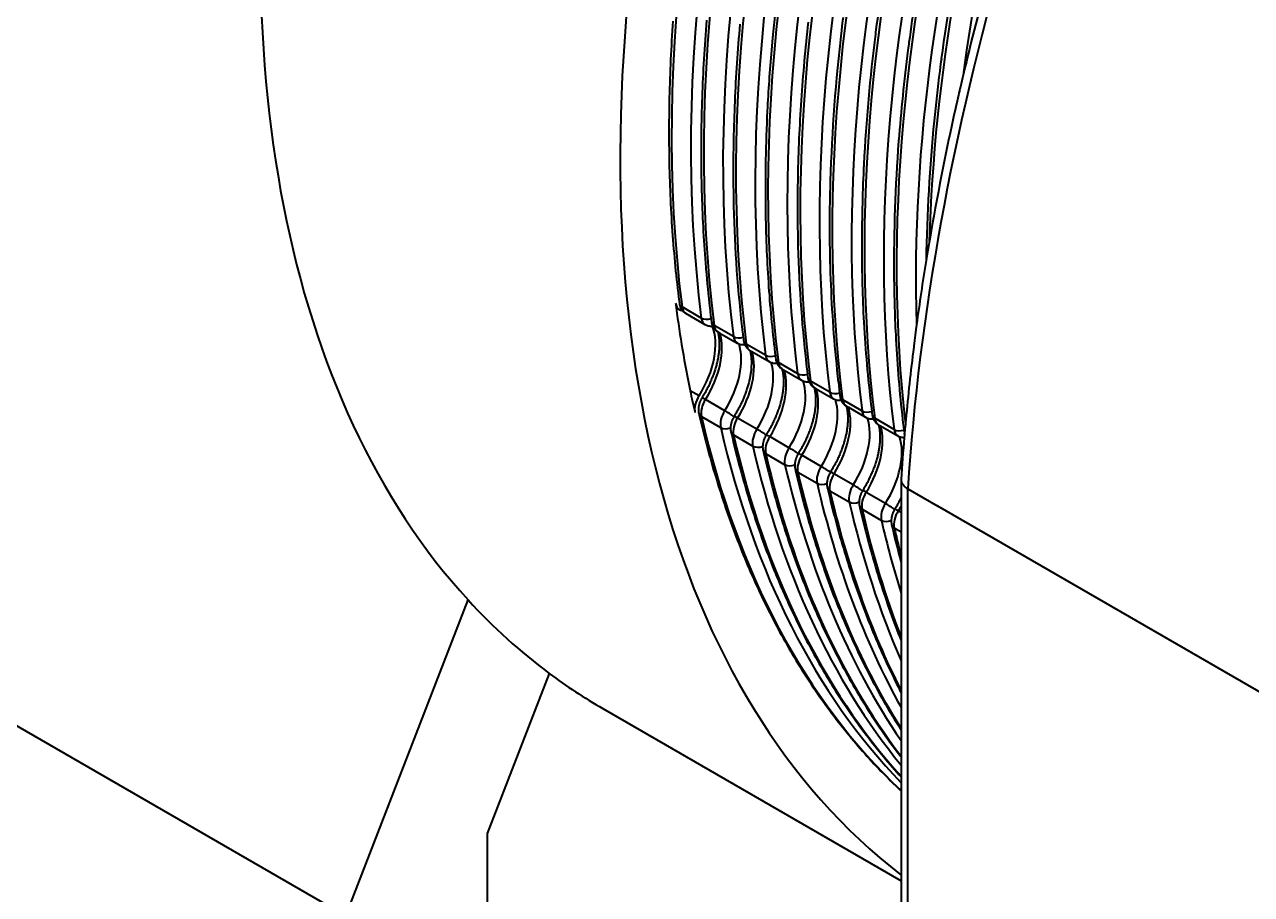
# Model space of a CAD drawing. Header units: millimetres. Extents: x 15 to 415, y 5 to 292.
# Drawn here: x 265.75 to 279.25, y 112.09 to 121.65 of the extents above; entities that cross this region are included whole.
import ezdxf

# ---------------------------------------------------------------- set-up
doc = ezdxf.new("R2010")
doc.units = ezdxf.units.MM
doc.layers.add('Geometries', color=7, linetype='Continuous')

msp = doc.modelspace()

# ---------------------------------------------------------------- linework, layer by layer
at = {"layer": 'Geometries', "linetype": 'Continuous', "lineweight": 40}
for p, q in [((242.645, 127.235), (269.286, 111.853)), ((275.116, 121.565), (275.114, 121.546)), ((275.707, 119.269), (275.704, 119.255)), ((272.922, 118.538), (272.955, 118.519)), ((273.198, 118.426), (272.986, 118.548)), ((273.026, 118.478), (273.238, 118.355)), ((273.306, 118.419), (273.306, 118.413)), ((273.307, 118.411), (273.306, 118.413)), ((273.551, 118.221), (273.339, 118.344)), ((273.379, 118.274), (273.38, 118.274)), ((273.38, 118.274), (273.402, 118.261)), ((273.402, 118.261), (273.592, 118.151)), ((273.659, 118.215), (273.66, 118.209)), ((273.66, 118.206), (273.66, 118.209)), ((273.905, 118.017), (273.693, 118.14)), ((273.733, 118.07), (273.733, 118.07)), ((273.733, 118.07), (273.755, 118.057)), ((273.755, 118.057), (273.945, 117.947)), ((274.013, 118.011), (274.014, 118.004)), ((274.014, 118.002), (274.014, 118.004)), ((274.259, 117.813), (274.046, 117.936)), ((274.087, 117.866), (274.087, 117.865)), ((274.087, 117.865), (274.109, 117.853)), ((274.109, 117.853), (274.299, 117.743)), ((274.366, 117.807), (274.367, 117.8)), ((274.367, 117.798), (274.367, 117.8)), ((274.612, 117.609), (274.4, 117.732)), ((273.173, 117.571), (273.075, 117.627)), ((274.44, 117.661), (274.462, 117.649)), ((274.44, 117.661), (274.44, 117.661)), ((274.462, 117.649), (274.652, 117.539)), ((274.72, 117.603), (274.721, 117.596)), ((274.721, 117.594), (274.721, 117.596)), ((273.456, 117.407), (273.244, 117.53)), ((274.966, 117.405), (274.754, 117.527)), ((274.794, 117.457), (274.794, 117.457)), ((274.794, 117.457), (274.816, 117.444)), ((274.816, 117.444), (275.006, 117.335)), ((273.199, 117.344), (273.411, 117.221)), ((273.559, 117.344), (273.558, 117.343)), ((273.809, 117.203), (273.597, 117.326)), ((275.073, 117.399), (275.074, 117.392)), ((275.074, 117.39), (275.074, 117.392)), ((275.319, 117.201), (275.107, 117.323)), ((275.448, 117.308), (275.445, 117.279)), ((275.147, 117.253), (275.147, 117.253)), ((275.147, 117.253), (275.17, 117.24)), ((275.17, 117.24), (275.359, 117.131)), ((275.427, 117.195), (275.428, 117.188)), ((275.428, 117.186), (275.428, 117.188)), ((275.434, 117.149), (275.436, 117.177)), ((275.436, 117.177), (275.437, 117.18)), ((275.438, 117.199), (275.437, 117.18)), ((273.553, 117.14), (273.765, 117.017)), ((273.913, 117.14), (273.912, 117.139)), ((274.163, 116.999), (273.951, 117.122)), ((275.434, 117.149), (275.434, 117.146)), ((273.906, 116.936), (274.118, 116.813)), ((274.266, 116.936), (274.265, 116.934)), ((274.516, 116.795), (274.304, 116.918)), ((274.26, 116.732), (274.472, 116.609)), ((274.62, 116.732), (274.619, 116.73)), ((274.87, 116.591), (274.658, 116.713)), ((275.396, 116.653), (275.396, 116.648)), ((275.396, 116.648), (275.396, 116.448)), ((274.613, 116.527), (274.825, 116.405)), ((274.973, 116.528), (274.972, 116.526)), ((275.224, 116.387), (275.011, 116.509)), ((275.469, 116.548), (275.8, 116.358)), ((275.469, 111.538), (275.469, 116.548)), ((275.396, 116.448), (275.396, 116.357)), ((275.396, 116.357), (275.396, 116.287)), ((282.418, 112.537), (275.8, 116.358)), ((274.967, 116.323), (275.179, 116.201)), ((275.327, 116.324), (275.326, 116.322)), ((275.396, 116.287), (275.365, 116.305)), ((275.396, 116.287), (275.396, 116.075)), ((275.32, 116.119), (275.396, 116.075)), ((275.396, 116.075), (275.396, 115.81)), ((275.396, 115.81), (275.396, 115.739)), ((275.396, 115.739), (275.396, 115.399)), ((269.286, 111.853), (270.634, 115.326)), ((275.396, 115.399), (275.396, 114.917)), ((275.396, 114.917), (275.396, 114.879)), ((275.396, 114.879), (275.396, 114.656)), ((275.396, 114.656), (275.396, 114.33)), ((271.525, 114.519), (270.842, 112.757)), ((275.396, 114.33), (275.396, 114.307)), ((275.396, 114.307), (275.396, 114.147)), ((272.115, 114.131), (275.396, 112.237)), ((275.396, 114.147), (275.396, 113.912)), ((275.396, 113.912), (275.396, 113.899)), ((275.396, 113.899), (275.396, 113.779)), ((275.396, 113.779), (275.396, 113.608)), ((275.396, 113.608), (275.396, 113.6)), ((275.396, 113.6), (275.396, 113.51)), ((275.396, 113.51), (275.396, 113.386)), ((275.396, 113.386), (275.396, 113.382)), ((275.396, 113.382), (275.396, 113.317)), ((275.396, 113.317), (275.396, 113.23)), ((275.396, 113.23), (275.396, 113.227)), ((275.396, 113.227), (275.396, 112.3)), ((270.842, 112.757), (270.842, 108.81)), ((275.396, 112.3), (275.396, 112.237)), ((275.396, 112.237), (275.396, 111.939))]:
    msp.add_line(p, q, dxfattribs=at)
at = {"layer": 'Geometries', "linetype": 'Continuous', "lineweight": 40, "flags": 128}
for points in [[(272.886, 121.69), (272.882, 121.637), (272.879, 121.583), (272.875, 121.53), (272.872, 121.478), (272.869, 121.425), (272.866, 121.372), (272.864, 121.319), (272.861, 121.267), (272.859, 121.214), (272.856, 121.162), (272.854, 121.109), (272.852, 121.057), (272.852, 121.044)], [(273.256, 121.699), (273.251, 121.645), (273.247, 121.592), (273.243, 121.539), (273.239, 121.486), (273.236, 121.432), (273.232, 121.379), (273.229, 121.326), (273.226, 121.273), (273.223, 121.221), (273.22, 121.168), (273.217, 121.115), (273.215, 121.063), (273.212, 121.01), (273.21, 120.958), (273.208, 120.905), (273.206, 120.853), (273.204, 120.801), (273.203, 120.749), (273.201, 120.697), (273.2, 120.645), (273.199, 120.593), (273.198, 120.541), (273.197, 120.489), (273.197, 120.438), (273.196, 120.386), (273.196, 120.335), (273.196, 120.283), (273.196, 120.232), (273.196, 120.181), (273.196, 120.13), (273.197, 120.079), (273.197, 120.028), (273.198, 119.977), (273.199, 119.927), (273.2, 119.876), (273.201, 119.826), (273.203, 119.775), (273.204, 119.725), (273.206, 119.675), (273.208, 119.625), (273.21, 119.575), (273.212, 119.525), (273.215, 119.475), (273.217, 119.425), (273.22, 119.376), (273.223, 119.326), (273.226, 119.277), (273.229, 119.227), (273.232, 119.178), (273.236, 119.129), (273.239, 119.08), (273.243, 119.031), (273.247, 118.982), (273.249, 118.961)], [(273.623, 121.655), (273.618, 121.602), (273.614, 121.548), (273.609, 121.495), (273.605, 121.441), (273.601, 121.388), (273.597, 121.335), (273.593, 121.281), (273.589, 121.228), (273.586, 121.175), (273.582, 121.122), (273.579, 121.069), (273.576, 121.016), (273.573, 120.964), (273.571, 120.911), (273.568, 120.858), (273.566, 120.806), (273.564, 120.753), (273.562, 120.701), (273.56, 120.649), (273.558, 120.597), (273.556, 120.544), (273.555, 120.492), (273.554, 120.441), (273.552, 120.389), (273.551, 120.337), (273.551, 120.285), (273.55, 120.234), (273.55, 120.182), (273.549, 120.131), (273.549, 120.079), (273.549, 120.028), (273.549, 119.977), (273.55, 119.926), (273.55, 119.875), (273.551, 119.824), (273.551, 119.773), (273.552, 119.743)], [(274.374, 121.679), (274.368, 121.625), (274.362, 121.571), (274.356, 121.517), (274.351, 121.463), (274.345, 121.409), (274.34, 121.355), (274.335, 121.301), (274.33, 121.247), (274.325, 121.194), (274.321, 121.14), (274.316, 121.086), (274.312, 121.033), (274.308, 120.98), (274.304, 120.926), (274.3, 120.873), (274.296, 120.82), (274.293, 120.767), (274.29, 120.714), (274.286, 120.661), (274.283, 120.608), (274.281, 120.555), (274.278, 120.503), (274.275, 120.45), (274.273, 120.398), (274.271, 120.345), (274.269, 120.293), (274.267, 120.241), (274.265, 120.188), (274.263, 120.136), (274.262, 120.084), (274.261, 120.032), (274.26, 119.98), (274.259, 119.929), (274.258, 119.877), (274.257, 119.825), (274.257, 119.774), (274.256, 119.722), (274.256, 119.671), (274.256, 119.62), (274.256, 119.569), (274.257, 119.518), (274.257, 119.467), (274.258, 119.416), (274.259, 119.365), (274.26, 119.314), (274.26, 119.301)], [(274.758, 121.73), (274.753, 121.692), (274.746, 121.638), (274.74, 121.583), (274.734, 121.529), (274.729, 121.486)], [(275.128, 121.652), (275.127, 121.652), (275.12, 121.597), (275.116, 121.565)], [(275.48, 121.442), (275.474, 121.393), (275.471, 121.369)], [(275.482, 121.454), (275.481, 121.448), (275.48, 121.442)], [(275.839, 121.275), (275.835, 121.243), (275.827, 121.189), (275.821, 121.141)], [(276.114, 121.244), (276.101, 121.193), (276.086, 121.129), (276.078, 121.096)], [(276.078, 121.096), (276.071, 121.066), (276.056, 121.002), (276.041, 120.938), (276.032, 120.897)], [(272.852, 121.044), (272.851, 121.005), (272.849, 120.953), (272.848, 120.901), (272.846, 120.849), (272.845, 120.797), (272.844, 120.745), (272.844, 120.693), (272.843, 120.642), (272.842, 120.59), (272.842, 120.539), (272.842, 120.488), (272.842, 120.436), (272.842, 120.385), (272.842, 120.334), (272.843, 120.283), (272.844, 120.232), (272.844, 120.182), (272.845, 120.131), (272.846, 120.08), (272.848, 120.03), (272.849, 119.979), (272.851, 119.929), (272.853, 119.879), (272.854, 119.829), (272.857, 119.779), (272.859, 119.729), (272.861, 119.679), (272.864, 119.629), (272.866, 119.58), (272.869, 119.53), (272.872, 119.481), (272.875, 119.432), (272.879, 119.382), (272.882, 119.333), (272.886, 119.284), (272.89, 119.235), (272.894, 119.187), (272.898, 119.138), (272.902, 119.089), (272.907, 119.041), (272.911, 118.993), (272.916, 118.944), (272.921, 118.896), (272.926, 118.848), (272.931, 118.8), (272.937, 118.752), (272.942, 118.705), (272.948, 118.657), (272.954, 118.61), (272.957, 118.587)], [(276.032, 120.897), (276.027, 120.875), (276.012, 120.811), (275.998, 120.747), (275.994, 120.729)], [(273.906, 120.165), (273.905, 120.133), (273.904, 120.081), (273.904, 120.029), (273.903, 119.978), (273.903, 119.927), (273.903, 119.875), (273.903, 119.824), (273.903, 119.773), (273.903, 119.722), (273.904, 119.671), (273.904, 119.62), (273.905, 119.569), (273.906, 119.518), (273.907, 119.468), (273.908, 119.417), (273.91, 119.367), (273.911, 119.317), (273.913, 119.266), (273.915, 119.216), (273.917, 119.166), (273.919, 119.116), (273.922, 119.067), (273.924, 119.017), (273.927, 118.967), (273.93, 118.918), (273.933, 118.868), (273.936, 118.819), (273.939, 118.77), (273.943, 118.721), (273.947, 118.672), (273.95, 118.623), (273.954, 118.574), (273.959, 118.526), (273.963, 118.477), (273.967, 118.429), (273.972, 118.38), (273.977, 118.332), (273.982, 118.284), (273.987, 118.236), (273.992, 118.188), (273.997, 118.14), (273.999, 118.128)], [(275.704, 119.255), (275.701, 119.233), (275.69, 119.171), (275.68, 119.108), (275.672, 119.06)], [(272.957, 118.586), (272.957, 118.583), (272.958, 118.58), (272.958, 118.577), (272.959, 118.575), (272.959, 118.574), (272.959, 118.572), (272.96, 118.571), (272.96, 118.569), (272.961, 118.566), (272.961, 118.565), (272.962, 118.563), (272.962, 118.561), (272.963, 118.559), (272.963, 118.557), (272.964, 118.554), (272.965, 118.552), (272.966, 118.55), (272.967, 118.546), (272.969, 118.543), (272.97, 118.539), (272.972, 118.535), (272.974, 118.531), (272.976, 118.528), (272.978, 118.525), (272.981, 118.52), (272.985, 118.515), (272.989, 118.51)], [(272.989, 118.51), (272.989, 118.509), (272.993, 118.504), (272.998, 118.499), (273.005, 118.493), (273.012, 118.487), (273.015, 118.485), (273.018, 118.483), (273.019, 118.482), (273.02, 118.482), (273.021, 118.481), (273.023, 118.479), (273.026, 118.478)], [(273.292, 118.536), (273.296, 118.501), (273.301, 118.453), (273.306, 118.419)], [(273.307, 118.411), (273.307, 118.406), (273.31, 118.383)], [(273.31, 118.382), (273.311, 118.379), (273.311, 118.376), (273.312, 118.373), (273.312, 118.371), (273.312, 118.37), (273.313, 118.368), (273.313, 118.367), (273.314, 118.365), (273.314, 118.362), (273.315, 118.36), (273.315, 118.359), (273.316, 118.357), (273.316, 118.355), (273.317, 118.352), (273.318, 118.35), (273.319, 118.348), (273.319, 118.346), (273.321, 118.342), (273.322, 118.339), (273.322, 118.338)], [(273.38, 118.274), (273.38, 118.271), (273.382, 118.263), (273.384, 118.255), (273.386, 118.246), (273.387, 118.238), (273.389, 118.229), (273.39, 118.221), (273.391, 118.212), (273.392, 118.203), (273.393, 118.194), (273.394, 118.184), (273.394, 118.175), (273.395, 118.165), (273.395, 118.156), (273.395, 118.146), (273.396, 118.136), (273.395, 118.126), (273.395, 118.116), (273.395, 118.106), (273.394, 118.096), (273.394, 118.085), (273.393, 118.075), (273.392, 118.064), (273.391, 118.054), (273.39, 118.043), (273.388, 118.032), (273.387, 118.021), (273.385, 118.01), (273.383, 117.999), (273.382, 117.988), (273.379, 117.976), (273.377, 117.965), (273.375, 117.954), (273.372, 117.942), (273.37, 117.931), (273.367, 117.919), (273.364, 117.908), (273.361, 117.896), (273.357, 117.885), (273.354, 117.873), (273.351, 117.861), (273.347, 117.85), (273.343, 117.838), (273.339, 117.826), (273.335, 117.814), (273.331, 117.803), (273.326, 117.791), (273.322, 117.779), (273.317, 117.767), (273.312, 117.756), (273.308, 117.744), (273.303, 117.732), (273.297, 117.72), (273.292, 117.709), (273.287, 117.697), (273.281, 117.685), (273.276, 117.674), (273.27, 117.662), (273.264, 117.651), (273.258, 117.639), (273.252, 117.628), (273.246, 117.616), (273.239, 117.605), (273.233, 117.594), (273.226, 117.582), (273.22, 117.571), (273.213, 117.56), (273.206, 117.549)], [(273.238, 118.355), (273.241, 118.354), (273.243, 118.353), (273.245, 118.352), (273.246, 118.351), (273.247, 118.351), (273.253, 118.348), (273.258, 118.346), (273.263, 118.344), (273.268, 118.343), (273.273, 118.341), (273.277, 118.34), (273.282, 118.34), (273.285, 118.339), (273.288, 118.339), (273.291, 118.338), (273.294, 118.338), (273.296, 118.338), (273.299, 118.338), (273.302, 118.337), (273.306, 118.337), (273.311, 118.337), (273.315, 118.338), (273.317, 118.338), (273.318, 118.338)], [(273.318, 118.338), (273.319, 118.338), (273.32, 118.338), (273.322, 118.338)], [(273.322, 118.338), (273.324, 118.335), (273.326, 118.331), (273.328, 118.327), (273.33, 118.324), (273.331, 118.321), (273.335, 118.316), (273.338, 118.311), (273.343, 118.305), (273.347, 118.3), (273.352, 118.295), (273.358, 118.289), (273.365, 118.283), (273.368, 118.281), (273.372, 118.279), (273.373, 118.278), (273.374, 118.277), (273.375, 118.277), (273.377, 118.275), (273.379, 118.274)], [(273.645, 118.332), (273.649, 118.297), (273.655, 118.249), (273.659, 118.215)], [(275.567, 118.35), (275.56, 118.301), (275.552, 118.239), (275.544, 118.178), (275.536, 118.116), (275.535, 118.105)], [(273.592, 118.151), (273.594, 118.15), (273.597, 118.149), (273.598, 118.148), (273.6, 118.147), (273.601, 118.146), (273.607, 118.144), (273.612, 118.142), (273.613, 118.141)], [(273.613, 118.141), (273.617, 118.14), (273.621, 118.139), (273.626, 118.137), (273.631, 118.136), (273.635, 118.135), (273.638, 118.135), (273.641, 118.134), (273.644, 118.134), (273.647, 118.134), (273.65, 118.134), (273.653, 118.133), (273.656, 118.133), (273.66, 118.133), (273.664, 118.133), (273.668, 118.133), (273.671, 118.134), (273.673, 118.134), (273.674, 118.134), (273.676, 118.134)], [(273.66, 118.206), (273.661, 118.201), (273.664, 118.179)], [(273.664, 118.178), (273.664, 118.175), (273.665, 118.171), (273.665, 118.169), (273.666, 118.167), (273.666, 118.165), (273.666, 118.164), (273.667, 118.163), (273.667, 118.16), (273.668, 118.158), (273.668, 118.156), (273.669, 118.154), (273.669, 118.153), (273.67, 118.151), (273.671, 118.148), (273.671, 118.146), (273.672, 118.144), (273.673, 118.141), (273.674, 118.138), (273.676, 118.135), (273.676, 118.134)], [(273.676, 118.134), (273.677, 118.131), (273.679, 118.127), (273.681, 118.123), (273.683, 118.12), (273.685, 118.117), (273.688, 118.112), (273.692, 118.107), (273.696, 118.101), (273.701, 118.096), (273.705, 118.091), (273.712, 118.085), (273.719, 118.079), (273.722, 118.077), (273.725, 118.075), (273.726, 118.074), (273.727, 118.073), (273.729, 118.072), (273.73, 118.071), (273.733, 118.07)], [(273.999, 118.128), (274.003, 118.092), (274.009, 118.045), (274.013, 118.011)], [(273.733, 118.07), (273.734, 118.067), (273.736, 118.059), (273.738, 118.05), (273.739, 118.042), (273.741, 118.034), (273.742, 118.025), (273.744, 118.016), (273.745, 118.008), (273.746, 117.999), (273.747, 117.989), (273.747, 117.98), (273.748, 117.971), (273.749, 117.961), (273.749, 117.952), (273.749, 117.942), (273.749, 117.932), (273.749, 117.922), (273.749, 117.912), (273.748, 117.902), (273.748, 117.892), (273.747, 117.881), (273.747, 117.871), (273.746, 117.86), (273.745, 117.849), (273.743, 117.839), (273.742, 117.828), (273.74, 117.817), (273.739, 117.806), (273.737, 117.795), (273.735, 117.784), (273.733, 117.772), (273.731, 117.761), (273.728, 117.75), (273.726, 117.738), (273.723, 117.727), (273.72, 117.715), (273.717, 117.704), (273.714, 117.692), (273.711, 117.681), (273.708, 117.669), (273.704, 117.657), (273.7, 117.646), (273.697, 117.634), (273.693, 117.622), (273.689, 117.61), (273.684, 117.599), (273.68, 117.587), (273.675, 117.575), (273.671, 117.563), (273.666, 117.552), (273.661, 117.54), (273.656, 117.528), (273.651, 117.516), (273.646, 117.505), (273.64, 117.493), (273.635, 117.481), (273.629, 117.47), (273.623, 117.458), (273.617, 117.447), (273.611, 117.435), (273.605, 117.424), (273.599, 117.412), (273.593, 117.401), (273.586, 117.39), (273.58, 117.378), (273.573, 117.367), (273.566, 117.356), (273.559, 117.344)], [(274.014, 118.002), (274.014, 117.997), (274.017, 117.975)], [(274.017, 117.974), (274.018, 117.971), (274.018, 117.967), (274.019, 117.965), (274.019, 117.963), (274.02, 117.961), (274.02, 117.96), (274.02, 117.958), (274.021, 117.956), (274.021, 117.954), (274.022, 117.952), (274.022, 117.95), (274.023, 117.949), (274.023, 117.947), (274.024, 117.944), (274.025, 117.942), (274.026, 117.939), (274.027, 117.937), (274.028, 117.934), (274.029, 117.931), (274.03, 117.93)], [(274.087, 117.865), (274.088, 117.863), (274.089, 117.855), (274.091, 117.846), (274.093, 117.838), (274.094, 117.83), (274.096, 117.821), (274.097, 117.812), (274.098, 117.803), (274.099, 117.794), (274.1, 117.785), (274.101, 117.776), (274.102, 117.767), (274.102, 117.757), (274.102, 117.748), (274.103, 117.738), (274.103, 117.728), (274.103, 117.718), (274.102, 117.708), (274.102, 117.698), (274.102, 117.687), (274.101, 117.677), (274.1, 117.667), (274.099, 117.656), (274.098, 117.645), (274.097, 117.634), (274.096, 117.624), (274.094, 117.613), (274.092, 117.602), (274.091, 117.591), (274.089, 117.579), (274.087, 117.568), (274.084, 117.557), (274.082, 117.546), (274.079, 117.534), (274.077, 117.523), (274.074, 117.511), (274.071, 117.5), (274.068, 117.488), (274.065, 117.476), (274.061, 117.465), (274.058, 117.453), (274.054, 117.441), (274.05, 117.43), (274.046, 117.418), (274.042, 117.406), (274.038, 117.394), (274.033, 117.383), (274.029, 117.371), (274.024, 117.359), (274.02, 117.347), (274.015, 117.336), (274.01, 117.324), (274.005, 117.312), (273.999, 117.3), (273.994, 117.289), (273.988, 117.277), (273.983, 117.266), (273.977, 117.254), (273.971, 117.242), (273.965, 117.231), (273.959, 117.219), (273.953, 117.208), (273.946, 117.197), (273.94, 117.185), (273.933, 117.174), (273.927, 117.163), (273.92, 117.152), (273.913, 117.14)], [(273.945, 117.947), (273.948, 117.946), (273.95, 117.945), (273.952, 117.944), (273.953, 117.943), (273.954, 117.942), (273.96, 117.94), (273.965, 117.938), (273.966, 117.937)], [(273.966, 117.937), (273.97, 117.936), (273.975, 117.935), (273.98, 117.933), (273.984, 117.932), (273.989, 117.931), (273.992, 117.931), (273.995, 117.93), (273.998, 117.93), (274.001, 117.93), (274.004, 117.929), (274.006, 117.929), (274.009, 117.929), (274.014, 117.929), (274.018, 117.929), (274.022, 117.929), (274.024, 117.929), (274.026, 117.93), (274.028, 117.93), (274.03, 117.93)], [(274.03, 117.93), (274.031, 117.927), (274.033, 117.923), (274.035, 117.919), (274.037, 117.916), (274.039, 117.913), (274.042, 117.908), (274.045, 117.903), (274.05, 117.897), (274.054, 117.892), (274.059, 117.887), (274.066, 117.881), (274.072, 117.875), (274.076, 117.873), (274.079, 117.87), (274.08, 117.87), (274.081, 117.869), (274.082, 117.868), (274.084, 117.867), (274.087, 117.866)], [(274.352, 117.923), (274.356, 117.888), (274.362, 117.841), (274.366, 117.807)], [(274.299, 117.743), (274.301, 117.742), (274.304, 117.74), (274.305, 117.74), (274.307, 117.739), (274.308, 117.738), (274.314, 117.736), (274.319, 117.734), (274.32, 117.733)], [(274.32, 117.733), (274.324, 117.732), (274.329, 117.73), (274.333, 117.729), (274.338, 117.728), (274.342, 117.727), (274.345, 117.727), (274.348, 117.726), (274.351, 117.726), (274.354, 117.726), (274.357, 117.725), (274.36, 117.725), (274.363, 117.725), (274.367, 117.725), (274.371, 117.725), (274.375, 117.725), (274.378, 117.725), (274.38, 117.726), (274.381, 117.726), (274.383, 117.726)], [(274.367, 117.798), (274.368, 117.793), (274.371, 117.77)], [(274.371, 117.77), (274.371, 117.766), (274.372, 117.763), (274.372, 117.761), (274.373, 117.759), (274.373, 117.757), (274.373, 117.756), (274.374, 117.754), (274.374, 117.752), (274.375, 117.75), (274.375, 117.748), (274.376, 117.746), (274.376, 117.744), (274.377, 117.742), (274.378, 117.74), (274.379, 117.738), (274.379, 117.735), (274.38, 117.733), (274.381, 117.73), (274.383, 117.727), (274.383, 117.726)], [(274.383, 117.726), (274.385, 117.723), (274.387, 117.719), (274.388, 117.715), (274.39, 117.712), (274.392, 117.708), (274.395, 117.703), (274.399, 117.698), (274.403, 117.693), (274.408, 117.688), (274.412, 117.683), (274.419, 117.677), (274.426, 117.671), (274.429, 117.669), (274.432, 117.666), (274.433, 117.666), (274.434, 117.665), (274.436, 117.664), (274.438, 117.663), (274.44, 117.661)], [(274.706, 117.719), (274.71, 117.684), (274.716, 117.637), (274.72, 117.603)], [(274.44, 117.661), (274.441, 117.658), (274.443, 117.65), (274.445, 117.642), (274.446, 117.634), (274.448, 117.626), (274.449, 117.617), (274.451, 117.608), (274.452, 117.599), (274.453, 117.59), (274.454, 117.581), (274.455, 117.572), (274.455, 117.563), (274.456, 117.553), (274.456, 117.543), (274.456, 117.534), (274.456, 117.524), (274.456, 117.514), (274.456, 117.504), (274.456, 117.494), (274.455, 117.483), (274.454, 117.473), (274.454, 117.462), (274.453, 117.452), (274.452, 117.441), (274.45, 117.43), (274.449, 117.42), (274.448, 117.409), (274.446, 117.398), (274.444, 117.386), (274.442, 117.375), (274.44, 117.364), (274.438, 117.353), (274.435, 117.341), (274.433, 117.33), (274.43, 117.319), (274.427, 117.307), (274.424, 117.296), (274.421, 117.284), (274.418, 117.272), (274.415, 117.261), (274.411, 117.249), (274.407, 117.237), (274.404, 117.226), (274.4, 117.214), (274.396, 117.202), (274.391, 117.19), (274.387, 117.179), (274.383, 117.167), (274.378, 117.155), (274.373, 117.143), (274.368, 117.132), (274.363, 117.12), (274.358, 117.108), (274.353, 117.096), (274.347, 117.085), (274.342, 117.073), (274.336, 117.061), (274.33, 117.05), (274.325, 117.038), (274.319, 117.027), (274.312, 117.015), (274.306, 117.004), (274.3, 116.993), (274.293, 116.981), (274.287, 116.97), (274.28, 116.959), (274.273, 116.948), (274.266, 116.936)], [(274.721, 117.594), (274.722, 117.589), (274.724, 117.566)], [(274.725, 117.566), (274.725, 117.562), (274.726, 117.559), (274.726, 117.557), (274.726, 117.555), (274.727, 117.553), (274.727, 117.552), (274.727, 117.55), (274.728, 117.548), (274.728, 117.546), (274.729, 117.544), (274.729, 117.542), (274.73, 117.54), (274.73, 117.538), (274.731, 117.536), (274.732, 117.533), (274.733, 117.531), (274.734, 117.529), (274.735, 117.526), (274.736, 117.523), (274.737, 117.522)], [(273.188, 117.515), (273.186, 117.511), (273.184, 117.507), (273.183, 117.504), (273.182, 117.502), (273.181, 117.5), (273.181, 117.499), (273.18, 117.497), (273.179, 117.494), (273.178, 117.491), (273.177, 117.487), (273.176, 117.483), (273.174, 117.479), (273.173, 117.474), (273.172, 117.468), (273.171, 117.463), (273.17, 117.458), (273.169, 117.454), (273.168, 117.448), (273.167, 117.443), (273.167, 117.438), (273.166, 117.433), (273.166, 117.426), (273.166, 117.419), (273.166, 117.413), (273.166, 117.41), (273.166, 117.408), (273.167, 117.405), (273.167, 117.402), (273.167, 117.399), (273.167, 117.397), (273.168, 117.395), (273.168, 117.394), (273.168, 117.393), (273.168, 117.391), (273.169, 117.389), (273.169, 117.387), (273.169, 117.386), (273.169, 117.385), (273.17, 117.384), (273.17, 117.382), (273.17, 117.38)], [(273.206, 117.549), (273.201, 117.541), (273.197, 117.534), (273.194, 117.527), (273.191, 117.521), (273.188, 117.516), (273.188, 117.515)], [(274.794, 117.457), (274.795, 117.454), (274.797, 117.446), (274.798, 117.438), (274.8, 117.43), (274.802, 117.421), (274.803, 117.413), (274.804, 117.404), (274.805, 117.395), (274.806, 117.386), (274.807, 117.377), (274.808, 117.368), (274.809, 117.358), (274.809, 117.349), (274.809, 117.339), (274.81, 117.33), (274.81, 117.32), (274.81, 117.31), (274.809, 117.3), (274.809, 117.289), (274.809, 117.279), (274.808, 117.269), (274.807, 117.258), (274.806, 117.248), (274.805, 117.237), (274.804, 117.226), (274.803, 117.215), (274.801, 117.204), (274.799, 117.193), (274.798, 117.182), (274.796, 117.171), (274.794, 117.16), (274.791, 117.149), (274.789, 117.137), (274.786, 117.126), (274.784, 117.114), (274.781, 117.103), (274.778, 117.091), (274.775, 117.08), (274.772, 117.068), (274.768, 117.057), (274.765, 117.045), (274.761, 117.033), (274.757, 117.021), (274.753, 117.01), (274.749, 116.998), (274.745, 116.986), (274.741, 116.974), (274.736, 116.963), (274.731, 116.951), (274.727, 116.939), (274.722, 116.927), (274.717, 116.916), (274.712, 116.904), (274.706, 116.892), (274.701, 116.881), (274.695, 116.869), (274.69, 116.857), (274.684, 116.846), (274.678, 116.834), (274.672, 116.823), (274.666, 116.811), (274.66, 116.8), (274.653, 116.788), (274.647, 116.777), (274.64, 116.766), (274.634, 116.755), (274.627, 116.744), (274.62, 116.732)], [(274.652, 117.539), (274.655, 117.537), (274.657, 117.536), (274.659, 117.535), (274.66, 117.535), (274.662, 117.534), (274.667, 117.532), (274.672, 117.53), (274.674, 117.529)], [(274.674, 117.529), (274.677, 117.528), (274.682, 117.526), (274.687, 117.525), (274.691, 117.524), (274.696, 117.523), (274.699, 117.523), (274.702, 117.522), (274.705, 117.522), (274.708, 117.521), (274.711, 117.521), (274.713, 117.521), (274.716, 117.521), (274.721, 117.521), (274.725, 117.521), (274.729, 117.521), (274.731, 117.521), (274.733, 117.521), (274.735, 117.522), (274.737, 117.522)], [(274.737, 117.522), (274.738, 117.519), (274.74, 117.514), (274.742, 117.511), (274.744, 117.508), (274.746, 117.504), (274.749, 117.499), (274.752, 117.494), (274.757, 117.489), (274.761, 117.484), (274.766, 117.479), (274.773, 117.472), (274.78, 117.467), (274.783, 117.464), (274.786, 117.462), (274.787, 117.462), (274.788, 117.461), (274.789, 117.46), (274.791, 117.459), (274.794, 117.457)], [(275.059, 117.515), (275.064, 117.48), (275.069, 117.432), (275.073, 117.399)], [(273.17, 117.38), (273.176, 117.357), (273.186, 117.313), (273.197, 117.269), (273.207, 117.225), (273.218, 117.182), (273.229, 117.138), (273.24, 117.095), (273.251, 117.052), (273.263, 117.009), (273.274, 116.966), (273.286, 116.923), (273.298, 116.88), (273.31, 116.838), (273.322, 116.795), (273.334, 116.753), (273.347, 116.711), (273.36, 116.669), (273.372, 116.627), (273.385, 116.586), (273.398, 116.544), (273.412, 116.503), (273.425, 116.461), (273.439, 116.42), (273.452, 116.379), (273.466, 116.338), (273.48, 116.298), (273.494, 116.257), (273.509, 116.217), (273.523, 116.177), (273.538, 116.137), (273.552, 116.097), (273.567, 116.057), (273.582, 116.017), (273.598, 115.978), (273.613, 115.938), (273.629, 115.899), (273.644, 115.86), (273.66, 115.821), (273.676, 115.782), (273.692, 115.744), (273.708, 115.705), (273.725, 115.667), (273.741, 115.629), (273.758, 115.591), (273.775, 115.553), (273.792, 115.515), (273.809, 115.478), (273.826, 115.44), (273.844, 115.403), (273.861, 115.366), (273.879, 115.329), (273.897, 115.292), (273.915, 115.256), (273.933, 115.219), (273.951, 115.183), (273.97, 115.147), (273.989, 115.111), (274.007, 115.075), (274.026, 115.04), (274.045, 115.004), (274.064, 114.969), (274.084, 114.934), (274.103, 114.899), (274.123, 114.864), (274.143, 114.829), (274.162, 114.795), (274.183, 114.76), (274.203, 114.726), (274.223, 114.692), (274.243, 114.658), (274.264, 114.625), (274.285, 114.591), (274.306, 114.558), (274.327, 114.525), (274.348, 114.492), (274.369, 114.459), (274.391, 114.426), (274.412, 114.394), (274.434, 114.361), (274.456, 114.329), (274.478, 114.297), (274.5, 114.265), (274.522, 114.234), (274.545, 114.202), (274.567, 114.171), (274.59, 114.14), (274.613, 114.109), (274.636, 114.078), (274.659, 114.047), (274.682, 114.017), (274.705, 113.987), (274.729, 113.956), (274.753, 113.927), (274.776, 113.897), (274.8, 113.867), (274.824, 113.838), (274.848, 113.809), (274.873, 113.78), (274.897, 113.751), (274.922, 113.722), (274.947, 113.694), (274.971, 113.665), (274.996, 113.637), (275.021, 113.609), (275.047, 113.581), (275.072, 113.554), (275.098, 113.526), (275.123, 113.499), (275.149, 113.472), (275.175, 113.445), (275.201, 113.418), (275.227, 113.392), (275.253, 113.365), (275.28, 113.339), (275.306, 113.313), (275.314, 113.305)], [(273.541, 117.311), (273.539, 117.307), (273.538, 117.303), (273.537, 117.3), (273.536, 117.298), (273.535, 117.296), (273.535, 117.295), (273.534, 117.293), (273.533, 117.29), (273.532, 117.287), (273.53, 117.283), (273.529, 117.279), (273.528, 117.274), (273.527, 117.27), (273.525, 117.264), (273.524, 117.259), (273.523, 117.254), (273.522, 117.25), (273.522, 117.244), (273.521, 117.239), (273.52, 117.234), (273.52, 117.228), (273.52, 117.222), (273.52, 117.22)], [(273.558, 117.343), (273.555, 117.337), (273.551, 117.33), (273.547, 117.323), (273.544, 117.317), (273.542, 117.312), (273.541, 117.311)], [(275.006, 117.335), (275.009, 117.333), (275.011, 117.332), (275.012, 117.331), (275.014, 117.331), (275.015, 117.33), (275.021, 117.327), (275.026, 117.325), (275.027, 117.325)], [(275.027, 117.325), (275.031, 117.324), (275.036, 117.322), (275.041, 117.321), (275.045, 117.32), (275.049, 117.319), (275.052, 117.318), (275.055, 117.318), (275.058, 117.318), (275.061, 117.317), (275.064, 117.317), (275.067, 117.317), (275.07, 117.317), (275.074, 117.317), (275.078, 117.317), (275.082, 117.317), (275.085, 117.317), (275.087, 117.317), (275.088, 117.317), (275.09, 117.318)], [(275.074, 117.39), (275.075, 117.385), (275.078, 117.362)], [(275.078, 117.362), (275.079, 117.358), (275.079, 117.355), (275.08, 117.352), (275.08, 117.351), (275.08, 117.349), (275.08, 117.348), (275.081, 117.346), (275.081, 117.344), (275.082, 117.342), (275.082, 117.34), (275.083, 117.338), (275.083, 117.336), (275.084, 117.334), (275.085, 117.332), (275.086, 117.329), (275.086, 117.327), (275.087, 117.325), (275.088, 117.322), (275.09, 117.318), (275.09, 117.318)], [(275.09, 117.318), (275.092, 117.314), (275.094, 117.31), (275.096, 117.307), (275.097, 117.303), (275.099, 117.3), (275.102, 117.295), (275.106, 117.29), (275.11, 117.285), (275.115, 117.279), (275.119, 117.275), (275.126, 117.268), (275.133, 117.263), (275.136, 117.26), (275.139, 117.258), (275.14, 117.257), (275.141, 117.257), (275.143, 117.256), (275.145, 117.255), (275.147, 117.253)], [(275.413, 117.311), (275.417, 117.276), (275.423, 117.228), (275.427, 117.195)], [(273.52, 117.22), (273.52, 117.214), (273.52, 117.209), (273.52, 117.206), (273.52, 117.204), (273.52, 117.201), (273.52, 117.198), (273.521, 117.195), (273.521, 117.193), (273.521, 117.191), (273.521, 117.19), (273.522, 117.188), (273.522, 117.187), (273.522, 117.185), (273.522, 117.183), (273.523, 117.182), (273.523, 117.181), (273.523, 117.18), (273.523, 117.178), (273.524, 117.176)], [(273.524, 117.176), (273.529, 117.152), (273.54, 117.109), (273.55, 117.065), (273.561, 117.021), (273.572, 116.977), (273.583, 116.934), (273.594, 116.891), (273.605, 116.847), (273.616, 116.804), (273.628, 116.761), (273.64, 116.719), (273.651, 116.676), (273.663, 116.634), (273.676, 116.591), (273.688, 116.549), (273.7, 116.507), (273.713, 116.465), (273.726, 116.423), (273.739, 116.381), (273.752, 116.34), (273.765, 116.299), (273.779, 116.257), (273.792, 116.216), (273.806, 116.175), (273.82, 116.134), (273.834, 116.094), (273.848, 116.053), (273.862, 116.013), (273.877, 115.973), (273.891, 115.932), (273.906, 115.892), (273.921, 115.853), (273.936, 115.813), (273.951, 115.774), (273.967, 115.734), (273.982, 115.695), (273.998, 115.656), (274.014, 115.617), (274.03, 115.578), (274.046, 115.54), (274.062, 115.501), (274.078, 115.463), (274.095, 115.425), (274.112, 115.387), (274.128, 115.349), (274.145, 115.311), (274.163, 115.274), (274.18, 115.236), (274.197, 115.199), (274.215, 115.162), (274.233, 115.125), (274.251, 115.088), (274.269, 115.052), (274.287, 115.015), (274.305, 114.979), (274.323, 114.943), (274.342, 114.907), (274.361, 114.871), (274.38, 114.835), (274.399, 114.8), (274.418, 114.765), (274.437, 114.73), (274.457, 114.695), (274.476, 114.66), (274.496, 114.625), (274.516, 114.591), (274.536, 114.556), (274.556, 114.522), (274.577, 114.488), (274.597, 114.454), (274.618, 114.42), (274.638, 114.387), (274.659, 114.354), (274.68, 114.32), (274.701, 114.287), (274.723, 114.255), (274.744, 114.222), (274.766, 114.189), (274.788, 114.157), (274.809, 114.125), (274.831, 114.093), (274.854, 114.061), (274.876, 114.029), (274.898, 113.998), (274.921, 113.967), (274.944, 113.936), (274.966, 113.905), (274.989, 113.874), (275.012, 113.843), (275.036, 113.813), (275.059, 113.782), (275.083, 113.752), (275.106, 113.722), (275.13, 113.693), (275.154, 113.663), (275.178, 113.634), (275.202, 113.604), (275.226, 113.575), (275.251, 113.547), (275.275, 113.518), (275.3, 113.489), (275.325, 113.461), (275.35, 113.433), (275.375, 113.405), (275.396, 113.382)], [(275.147, 117.253), (275.148, 117.25), (275.15, 117.242), (275.152, 117.234), (275.154, 117.226), (275.155, 117.217), (275.157, 117.209), (275.158, 117.2), (275.159, 117.191), (275.16, 117.182), (275.161, 117.173), (275.162, 117.164), (275.162, 117.154), (275.163, 117.145), (275.163, 117.135), (275.163, 117.125), (275.163, 117.116), (275.163, 117.106), (275.163, 117.096), (275.163, 117.085), (275.162, 117.075), (275.162, 117.065), (275.161, 117.054), (275.16, 117.044), (275.159, 117.033), (275.158, 117.022), (275.156, 117.011), (275.155, 117), (275.153, 116.989), (275.151, 116.978), (275.149, 116.967), (275.147, 116.956), (275.145, 116.945), (275.143, 116.933), (275.14, 116.922), (275.137, 116.91), (275.135, 116.899), (275.132, 116.887), (275.128, 116.876), (275.125, 116.864), (275.122, 116.852), (275.118, 116.841), (275.115, 116.829), (275.111, 116.817), (275.107, 116.806), (275.103, 116.794), (275.099, 116.782), (275.094, 116.77), (275.09, 116.759), (275.085, 116.747), (275.08, 116.735), (275.075, 116.723), (275.07, 116.712), (275.065, 116.7), (275.06, 116.688), (275.054, 116.676), (275.049, 116.665), (275.043, 116.653), (275.038, 116.642), (275.032, 116.63), (275.026, 116.619), (275.02, 116.607), (275.013, 116.596), (275.007, 116.584), (275.001, 116.573), (274.994, 116.562), (274.987, 116.551), (274.981, 116.54), (274.973, 116.528)], [(275.428, 117.186), (275.429, 117.181), (275.432, 117.158)], [(275.444, 117.26), (275.438, 117.2), (275.438, 117.199)], [(275.445, 117.279), (275.444, 117.26), (275.444, 117.26)], [(273.895, 117.107), (273.893, 117.103), (273.891, 117.099), (273.89, 117.096), (273.889, 117.094), (273.889, 117.092), (273.888, 117.091), (273.887, 117.089), (273.886, 117.086), (273.885, 117.083), (273.884, 117.079), (273.883, 117.074), (273.881, 117.07), (273.88, 117.066), (273.879, 117.06), (273.878, 117.055), (273.877, 117.05), (273.876, 117.046), (273.875, 117.04), (273.874, 117.035), (273.874, 117.03), (273.874, 117.024), (273.873, 117.018), (273.873, 117.016)], [(273.912, 117.139), (273.908, 117.133), (273.904, 117.126), (273.901, 117.119), (273.898, 117.113), (273.895, 117.108), (273.895, 117.107)], [(275.359, 117.131), (275.362, 117.129), (275.364, 117.128), (275.366, 117.127), (275.367, 117.126), (275.369, 117.126), (275.374, 117.123), (275.379, 117.121), (275.381, 117.121)], [(275.381, 117.121), (275.384, 117.119), (275.389, 117.118), (275.394, 117.117), (275.399, 117.116), (275.403, 117.115), (275.406, 117.114), (275.409, 117.114), (275.412, 117.114), (275.415, 117.113), (275.418, 117.113), (275.42, 117.113), (275.424, 117.113), (275.428, 117.113), (275.431, 117.113)], [(275.434, 117.146), (275.433, 117.139), (275.431, 117.113)], [(275.432, 117.157), (275.432, 117.154), (275.433, 117.151), (275.433, 117.148), (275.433, 117.146), (275.434, 117.146)], [(273.873, 117.016), (273.873, 117.01), (273.873, 117.005), (273.873, 117.002), (273.873, 117), (273.874, 116.997), (273.874, 116.993), (273.874, 116.991), (273.875, 116.988), (273.875, 116.987), (273.875, 116.986), (273.875, 116.984), (273.875, 116.983), (273.876, 116.981), (273.876, 116.979), (273.876, 116.978), (273.876, 116.977), (273.877, 116.976), (273.877, 116.974), (273.878, 116.972)], [(273.878, 116.972), (273.883, 116.948), (273.893, 116.904), (273.904, 116.861), (273.914, 116.817), (273.925, 116.773), (273.936, 116.73), (273.947, 116.686), (273.958, 116.643), (273.97, 116.6), (273.981, 116.557), (273.993, 116.515), (274.005, 116.472), (274.017, 116.429), (274.029, 116.387), (274.042, 116.345), (274.054, 116.303), (274.067, 116.261), (274.079, 116.219), (274.092, 116.177), (274.106, 116.136), (274.119, 116.094), (274.132, 116.053), (274.146, 116.012), (274.159, 115.971), (274.173, 115.93), (274.187, 115.89), (274.201, 115.849), (274.216, 115.809), (274.23, 115.768), (274.245, 115.728), (274.26, 115.688), (274.274, 115.649), (274.29, 115.609), (274.305, 115.569), (274.32, 115.53), (274.336, 115.491), (274.351, 115.452), (274.367, 115.413), (274.383, 115.374), (274.399, 115.335), (274.415, 115.297), (274.432, 115.259), (274.448, 115.221), (274.465, 115.183), (274.482, 115.145), (274.499, 115.107), (274.516, 115.07), (274.533, 115.032), (274.551, 114.995), (274.568, 114.958), (274.586, 114.921), (274.604, 114.884), (274.622, 114.848), (274.64, 114.811), (274.659, 114.775), (274.677, 114.739), (274.696, 114.703), (274.714, 114.667), (274.733, 114.631), (274.752, 114.596), (274.772, 114.561), (274.791, 114.525), (274.81, 114.49), (274.83, 114.456), (274.85, 114.421), (274.87, 114.386), (274.89, 114.352), (274.91, 114.318), (274.93, 114.284), (274.951, 114.25), (274.971, 114.216), (274.992, 114.183), (275.013, 114.15), (275.034, 114.116), (275.055, 114.083), (275.076, 114.05), (275.098, 114.018), (275.119, 113.985), (275.141, 113.953), (275.163, 113.921), (275.185, 113.889), (275.207, 113.857), (275.229, 113.825), (275.252, 113.794), (275.274, 113.763), (275.297, 113.731), (275.32, 113.7), (275.343, 113.67), (275.366, 113.639), (275.389, 113.609), (275.396, 113.6)], [(274.248, 116.903), (274.247, 116.899), (274.245, 116.895), (274.244, 116.892), (274.243, 116.89), (274.242, 116.888), (274.242, 116.887), (274.241, 116.885), (274.24, 116.882), (274.239, 116.878), (274.237, 116.874), (274.236, 116.87), (274.235, 116.866), (274.234, 116.862), (274.232, 116.856), (274.231, 116.851), (274.23, 116.846), (274.23, 116.842), (274.229, 116.836), (274.228, 116.831), (274.228, 116.826), (274.227, 116.82), (274.227, 116.813), (274.227, 116.812)], [(274.265, 116.934), (274.262, 116.929), (274.258, 116.922), (274.254, 116.915), (274.251, 116.909), (274.249, 116.904), (274.248, 116.903)], [(274.227, 116.812), (274.227, 116.806), (274.227, 116.801), (274.227, 116.798), (274.227, 116.796), (274.227, 116.793), (274.228, 116.789), (274.228, 116.786), (274.228, 116.784), (274.228, 116.782), (274.228, 116.781), (274.229, 116.78), (274.229, 116.779), (274.229, 116.777), (274.23, 116.775), (274.23, 116.774), (274.23, 116.773), (274.23, 116.772), (274.231, 116.77), (274.231, 116.767)], [(274.231, 116.767), (274.236, 116.744), (274.247, 116.7), (274.257, 116.656), (274.268, 116.613), (274.279, 116.569), (274.29, 116.526), (274.301, 116.482), (274.312, 116.439), (274.323, 116.396), (274.335, 116.353), (274.347, 116.31), (274.359, 116.268), (274.371, 116.225), (274.383, 116.183), (274.395, 116.141), (274.408, 116.099), (274.42, 116.057), (274.433, 116.015), (274.446, 115.973), (274.459, 115.932), (274.472, 115.89), (274.486, 115.849), (274.499, 115.808), (274.513, 115.767), (274.527, 115.726), (274.541, 115.685), (274.555, 115.645), (274.569, 115.605), (274.584, 115.564), (274.598, 115.524), (274.613, 115.484), (274.628, 115.444), (274.643, 115.405), (274.658, 115.365), (274.674, 115.326), (274.689, 115.287), (274.705, 115.248), (274.721, 115.209), (274.737, 115.17), (274.753, 115.131), (274.769, 115.093), (274.785, 115.055), (274.802, 115.016), (274.819, 114.978), (274.836, 114.941), (274.853, 114.903), (274.87, 114.865), (274.887, 114.828), (274.904, 114.791), (274.922, 114.754), (274.94, 114.717), (274.958, 114.68), (274.976, 114.643), (274.994, 114.607), (275.012, 114.571), (275.031, 114.535), (275.049, 114.499), (275.068, 114.463), (275.087, 114.427), (275.106, 114.392), (275.125, 114.356), (275.144, 114.321), (275.164, 114.286), (275.183, 114.251), (275.203, 114.217), (275.223, 114.182), (275.243, 114.148), (275.263, 114.114), (275.284, 114.08), (275.304, 114.046), (275.325, 114.012), (275.345, 113.979), (275.366, 113.945), (275.387, 113.912), (275.396, 113.899)], [(274.602, 116.699), (274.6, 116.695), (274.598, 116.691), (274.597, 116.688), (274.596, 116.686), (274.596, 116.684), (274.595, 116.683), (274.594, 116.68), (274.593, 116.678), (274.592, 116.674), (274.591, 116.67), (274.59, 116.666), (274.589, 116.662), (274.587, 116.658), (274.586, 116.652), (274.585, 116.647), (274.584, 116.642), (274.583, 116.637), (274.582, 116.632), (274.582, 116.627), (274.581, 116.622), (274.581, 116.616), (274.58, 116.609), (274.58, 116.608)], [(274.619, 116.73), (274.615, 116.725), (274.611, 116.718), (274.608, 116.711), (274.605, 116.705), (274.602, 116.7), (274.602, 116.699)], [(275.396, 116.648), (275.397, 116.64), (275.398, 116.633), (275.4, 116.625), (275.402, 116.617), (275.406, 116.61), (275.41, 116.602), (275.415, 116.595), (275.421, 116.587), (275.427, 116.58), (275.434, 116.574), (275.442, 116.567), (275.451, 116.56), (275.46, 116.554), (275.469, 116.548)], [(274.58, 116.608), (274.58, 116.602), (274.58, 116.597), (274.58, 116.594), (274.581, 116.592), (274.581, 116.589), (274.581, 116.585), (274.581, 116.582), (274.582, 116.58), (274.582, 116.578), (274.582, 116.577), (274.582, 116.576), (274.582, 116.574), (274.583, 116.572), (274.583, 116.571), (274.583, 116.57), (274.584, 116.569), (274.584, 116.567), (274.584, 116.566), (274.585, 116.563)], [(274.585, 116.563), (274.59, 116.54), (274.6, 116.496), (274.611, 116.452), (274.621, 116.409), (274.632, 116.365), (274.643, 116.322), (274.654, 116.278), (274.666, 116.235), (274.677, 116.192), (274.689, 116.149), (274.7, 116.106), (274.712, 116.064), (274.724, 116.021), (274.736, 115.979), (274.749, 115.937), (274.761, 115.894), (274.774, 115.853), (274.787, 115.811), (274.8, 115.769), (274.813, 115.728), (274.826, 115.686), (274.839, 115.645), (274.853, 115.604), (274.867, 115.563), (274.88, 115.522), (274.894, 115.481), (274.909, 115.441), (274.923, 115.4), (274.937, 115.36), (274.952, 115.32), (274.967, 115.28), (274.982, 115.24), (274.997, 115.201), (275.012, 115.161), (275.027, 115.122), (275.043, 115.083), (275.058, 115.044), (275.074, 115.005), (275.09, 114.966), (275.106, 114.927), (275.123, 114.889), (275.139, 114.85), (275.156, 114.812), (275.172, 114.774), (275.189, 114.737), (275.206, 114.699), (275.223, 114.661), (275.241, 114.624), (275.258, 114.587), (275.276, 114.55), (275.293, 114.513), (275.311, 114.476), (275.329, 114.439), (275.347, 114.403), (275.366, 114.367), (275.384, 114.331), (275.396, 114.307)], [(274.955, 116.495), (274.954, 116.491), (274.952, 116.487), (274.951, 116.484), (274.95, 116.481), (274.949, 116.48), (274.949, 116.478), (274.948, 116.476), (274.947, 116.474), (274.946, 116.47), (274.945, 116.466), (274.943, 116.462), (274.942, 116.458), (274.941, 116.454), (274.94, 116.448), (274.938, 116.442), (274.937, 116.438), (274.937, 116.433), (274.936, 116.428), (274.935, 116.423), (274.935, 116.418), (274.934, 116.412), (274.934, 116.405), (274.934, 116.404)], [(274.972, 116.526), (274.969, 116.52), (274.965, 116.513), (274.961, 116.507), (274.958, 116.501), (274.956, 116.495), (274.955, 116.495)], [(274.934, 116.404), (274.934, 116.398), (274.934, 116.393), (274.934, 116.39), (274.934, 116.388), (274.934, 116.385), (274.935, 116.381), (274.935, 116.378), (274.935, 116.376), (274.935, 116.374), (274.936, 116.373), (274.936, 116.372), (274.936, 116.37), (274.936, 116.368), (274.937, 116.367), (274.937, 116.366), (274.937, 116.365), (274.937, 116.363), (274.938, 116.362), (274.938, 116.359)], [(274.938, 116.359), (274.944, 116.336), (274.954, 116.292), (274.964, 116.248), (274.975, 116.204), (274.986, 116.161), (274.997, 116.117), (275.008, 116.074), (275.019, 116.031), (275.031, 115.988), (275.042, 115.945), (275.054, 115.902), (275.066, 115.86), (275.078, 115.817), (275.09, 115.775), (275.102, 115.732), (275.115, 115.69), (275.127, 115.648), (275.14, 115.607), (275.153, 115.565), (275.166, 115.523), (275.179, 115.482), (275.193, 115.441), (275.206, 115.4), (275.22, 115.359), (275.234, 115.318), (275.248, 115.277), (275.262, 115.237), (275.276, 115.196), (275.291, 115.156), (275.305, 115.116), (275.32, 115.076), (275.335, 115.036), (275.35, 114.997), (275.365, 114.957), (275.381, 114.918), (275.396, 114.879)], [(275.396, 116.448), (275.391, 116.437), (275.385, 116.426), (275.379, 116.414), (275.373, 116.403), (275.367, 116.392), (275.361, 116.38), (275.354, 116.369), (275.348, 116.358), (275.341, 116.347), (275.334, 116.335), (275.327, 116.324)], [(275.309, 116.291), (275.307, 116.287), (275.306, 116.283), (275.304, 116.28), (275.303, 116.277), (275.303, 116.276), (275.302, 116.274), (275.302, 116.272), (275.301, 116.269), (275.299, 116.266), (275.298, 116.262), (275.297, 116.258), (275.296, 116.254), (275.295, 116.25), (275.293, 116.244), (275.292, 116.238), (275.291, 116.234), (275.29, 116.229), (275.289, 116.224), (275.289, 116.218), (275.288, 116.213), (275.288, 116.208), (275.287, 116.201), (275.287, 116.199)], [(275.326, 116.322), (275.322, 116.316), (275.318, 116.309), (275.315, 116.303), (275.312, 116.297), (275.309, 116.291), (275.309, 116.291)], [(275.287, 116.199), (275.287, 116.194), (275.287, 116.188), (275.288, 116.186), (275.288, 116.183), (275.288, 116.181), (275.288, 116.177), (275.289, 116.174), (275.289, 116.172), (275.289, 116.17), (275.289, 116.169), (275.289, 116.168), (275.29, 116.166), (275.29, 116.164), (275.29, 116.163), (275.29, 116.161), (275.291, 116.161), (275.291, 116.159), (275.291, 116.157), (275.292, 116.155)], [(275.314, 113.305), (275.333, 113.287), (275.359, 113.262), (275.386, 113.236), (275.396, 113.227)]]:
    msp.add_lwpolyline(points, dxfattribs=at)
at = {"layer": 'Geometries', "linetype": 'Continuous', "lineweight": 40}
for centre, radius, start, end in [((294.796, 119.549), 20.906, 168.9428, 175.0054), ((297.493, 118.375), 21.848, 168.401, 172.3736), ((296.692, 118.648), 21.394, 169.8679, 172.4646), ((306.766, 113.834), 31.535, 164.327, 166.4094), ((295.945, 118.909), 20.998, 171.1588, 172.4927), ((293.201, 119.378), 18.592, 173.4927, 178.6138), ((294.192, 119.121), 19.232, 172.7541, 177.0326), ((292.43, 119.782), 18.529, 175.0866, 177.1579), ((294.951, 118.874), 19.639, 172.6996, 175.6349), ((295.648, 118.63), 19.985, 172.7831, 174.3596), ((291.403, 119.834), 17.501, 177.1604, 178.9173), ((304.193, 114.424), 28.895, 167.3963, 170.3471), ((293.871, 118.79), 18.201, 174.31, 179.1476), ((292.838, 119.025), 17.521, 175.6016, 180.4464), ((292.228, 119.231), 17.264, 177.0602, 179.9215), ((288.288, 120.007), 14.739, 181.0269, 186.5253), ((290.885, 119.446), 16.276, 178.6527, 182.3161), ((288.96, 119.596), 14.703, 181.1483, 186.5302), ((290.778, 119.232), 15.815, 179.9196, 182.8966), ((302.192, 114.765), 26.866, 170.8008, 172.332), ((287.118, 120.134), 13.918, 184.8337, 186.5947), ((289.062, 119.37), 14.451, 182.3073, 186.5575), ((290.961, 119.022), 15.644, 180.4918, 183.0373), ((289.292, 119.154), 14.326, 182.8851, 186.5688), ((289.611, 118.947), 14.292, 183.0214, 186.5718), ((300.555, 114.976), 25.215, 172.8722, 174.6937), ((299.184, 115.101), 23.838, 175.159, 176.2666), ((286.022, 118.626), 11.011, 192.966, 195.1985)]:
    msp.add_arc(centre, radius, start, end, dxfattribs=at)
for centre, major_axis, ratio, start_param, end_param in [((281.215, 129.893), (9.1, 15.762), 0.57735, 1.339455, 2.961672), ((285.175, 127.607), (9.1, 15.762), 0.57735, 1.273095, 3.063906), ((285.246, 127.566), (-8.75, -15.155), 0.57735, 4.442583, 5.633952), ((285.458, 127.443), (8.75, 15.155), 0.57735, 1.320808, 2.49236), ((285.599, 127.362), (-8.75, -15.155), 0.57735, 4.475742, 5.633952), ((285.811, 127.239), (8.75, 15.155), 0.57735, 1.354368, 2.49236), ((285.953, 127.158), (-8.75, -15.155), 0.57735, 4.509586, 5.633952), ((286.165, 127.035), (8.75, 15.155), 0.57735, 1.388665, 2.49236), ((286.306, 126.954), (-8.75, -15.155), 0.57735, 4.544204, 5.633952), ((286.518, 126.831), (8.75, 15.155), 0.57735, 1.423793, 2.49236), ((286.66, 126.749), (-8.75, -15.155), 0.57735, 4.579694, 5.633952), ((286.872, 126.627), (8.75, 15.155), 0.57735, 1.459862, 2.49236), ((287.013, 126.545), (-8.75, -15.155), 0.57735, 4.616175, 5.633952), ((287.226, 126.423), (8.75, 15.155), 0.57735, 1.497004, 2.49236), ((287.367, 126.341), (-8.75, -15.155), 0.57735, 4.653787, 5.633952), ((287.579, 126.219), (8.75, 15.155), 0.57735, 1.535375, 2.49236), ((287.721, 126.137), (-8.75, -15.155), 0.57735, 4.692703, 5.623346), ((287.933, 126.015), (8.75, 15.155), 0.57735, 1.575171, 2.39294), ((288.074, 125.933), (-8.75, -15.155), 0.57735, 4.733133, 5.464413), ((288.286, 125.81), (8.75, 15.155), 0.57735, 1.616634, 2.192138), ((291.155, 124.19), (-11.125, -19.269), 0.57735, 4.815536, 5.419852), ((285.175, 127.607), (-8.75, -15.155), 0.57735, 5.633952, 5.637808), ((273.055, 118.692), (0.1, 0.173), 0.57735, 2.49236, 3.141593), ((285.175, 127.607), (-8.75, -15.155), 0.57735, 5.637808, 5.708876), ((273.055, 118.692), (0.1, 0.173), 0.57735, 3.141593, 3.438298), ((273.056, 118.6), (-0.0992, -0.0126), 0.650379, 0.000006, 0.707389), ((273.126, 118.651), (-0.1, -0.173), 0.57735, 5.633952, 6.282343), ((273.126, 118.651), (-0.1, -0.173), 0.57735, 6.282343, 6.283185), ((273.338, 118.529), (0.1, 0.173), 0.57735, 2.49236, 3.141593), ((273.268, 118.477), (0.0992, 0.0126), 0.650379, 3.848982, 5.017781), ((273.409, 118.395), (-0.0992, -0.0126), 0.650379, 0.000006, 0.707389), ((272.824, 117.83), (-0.375, -0.65), 0.57735, 1.503919, 2.727987), ((272.895, 117.789), (0.375, 0.65), 0.57735, 4.645512, 5.794007), ((273.479, 118.447), (-0.1, -0.173), 0.57735, 5.633952, 6.282343), ((273.479, 118.447), (-0.1, -0.173), 0.57735, 6.282343, 6.283185), ((273.107, 117.667), (-0.375, -0.65), 0.57735, 1.503919, 2.658554), ((273.622, 118.273), (0.0992, 0.0126), 0.650379, 3.848982, 5.017781), ((273.692, 118.325), (0.1, 0.173), 0.57735, 2.49236, 3.141593), ((273.763, 118.191), (-0.0992, -0.0126), 0.650379, 0.000006, 0.707389), ((273.833, 118.243), (-0.1, -0.173), 0.57735, 5.633952, 6.282343), ((273.248, 117.585), (0.375, 0.65), 0.57735, 4.645512, 5.794007), ((273.833, 118.243), (-0.1, -0.173), 0.57735, 6.282343, 6.283185), ((273.975, 118.069), (0.0992, 0.0126), 0.650379, 3.848982, 5.017781), ((274.045, 118.12), (0.1, 0.173), 0.57735, 2.49236, 3.141593), ((274.117, 117.987), (-0.0992, -0.0126), 0.650379, 0.000006, 0.707389), ((273.46, 117.463), (-0.375, -0.65), 0.57735, 1.503919, 2.658554), ((273.602, 117.381), (0.375, 0.65), 0.57735, 4.645512, 5.794007), ((274.187, 118.039), (-0.1, -0.173), 0.57735, 5.633952, 6.282343), ((274.187, 118.039), (-0.1, -0.173), 0.57735, 6.282343, 6.283185), ((273.814, 117.259), (-0.375, -0.65), 0.57735, 1.503919, 2.658554), ((274.329, 117.865), (0.0992, 0.0126), 0.650379, 3.848982, 5.017781), ((274.399, 117.916), (0.1, 0.173), 0.57735, 2.49236, 3.141593), ((274.47, 117.783), (-0.0992, -0.0126), 0.650379, 0.000006, 0.707389), ((274.54, 117.835), (-0.1, -0.173), 0.57735, 5.633952, 6.282343), ((285.175, 127.607), (-8.75, -15.155), 0.57735, 5.708876, 5.728462), ((273.266, 117.502), (0.1, 0.173), 0.57735, 1.503919, 2.58687), ((273.955, 117.177), (0.375, 0.65), 0.57735, 4.645512, 5.794007), ((274.54, 117.835), (-0.1, -0.173), 0.57735, 6.282343, 6.283185), ((274.752, 117.712), (0.1, 0.173), 0.57735, 2.49236, 3.141593), ((274.682, 117.661), (0.0992, 0.0126), 0.650379, 3.848982, 5.017781), ((274.824, 117.579), (-0.0992, -0.0126), 0.650379, 0.000006, 0.707389), ((273.337, 117.461), (-0.1, -0.173), 0.57735, 4.645512, 5.728462), ((273.29, 117.495), (-0.0846, 0.0533), 0.054564, 5.328924, 6.283189), ((274.167, 117.054), (-0.375, -0.65), 0.57735, 1.503919, 2.658554), ((274.309, 116.973), (0.375, 0.65), 0.57735, 4.645512, 5.794007), ((274.894, 117.631), (-0.1, -0.173), 0.57735, 5.633952, 6.282343), ((274.894, 117.631), (-0.1, -0.173), 0.57735, 6.282343, 6.283185), ((273.268, 117.402), (-0.0974, -0.0225), 0.69406, 0.000004, 0.640215), ((285.246, 127.566), (-8.75, -15.155), 0.57735, 5.728462, 6.147992), ((273.549, 117.338), (0.1, 0.173), 0.57735, 1.503919, 2.58687), ((273.502, 117.373), (-0.0846, 0.0533), 0.054564, 4.027874, 5.328924), ((273.69, 117.257), (-0.1, -0.173), 0.57735, 4.645512, 5.728462), ((273.644, 117.291), (-0.0846, 0.0533), 0.054564, 5.328924, 6.283189), ((274.521, 116.85), (-0.375, -0.65), 0.57735, 1.503919, 2.658554), ((275.036, 117.457), (0.0992, 0.0126), 0.650379, 3.848982, 5.017781), ((275.106, 117.508), (0.1, 0.173), 0.57735, 2.49236, 3.141593), ((275.177, 117.375), (-0.0992, -0.0126), 0.650379, 0.000006, 0.707389), ((275.247, 117.426), (-0.1, -0.173), 0.57735, 5.633952, 6.282343), ((285.458, 127.443), (8.75, 15.155), 0.57735, 2.58687, 2.977529), ((273.48, 117.28), (0.0974, 0.0225), 0.69406, 3.781807, 4.967094), ((273.621, 117.198), (-0.0974, -0.0225), 0.69406, 0.000004, 0.640215), ((273.902, 117.134), (0.1, 0.173), 0.57735, 1.503919, 2.58687), ((273.856, 117.169), (-0.0846, 0.0533), 0.054564, 4.027874, 5.328924), ((274.662, 116.769), (0.375, 0.65), 0.57735, 4.645512, 5.794007), ((275.247, 117.426), (-0.1, -0.173), 0.57735, 6.282343, 6.283185), ((275.459, 117.304), (0.1, 0.173), 0.57735, 2.49236, 3.141593), ((275.389, 117.252), (0.0992, 0.0126), 0.650379, 3.848982, 5.017781), ((285.599, 127.362), (-8.75, -15.155), 0.57735, 5.728462, 6.099211), ((274.044, 117.052), (-0.1, -0.173), 0.57735, 4.645512, 5.728462), ((273.997, 117.087), (-0.0846, 0.0533), 0.054564, 5.328924, 6.283189), ((274.874, 116.646), (-0.375, -0.65), 0.57735, 1.503919, 2.658554), ((275.531, 117.171), (-0.0992, -0.0126), 0.650379, 0.000006, 0.144318), ((285.811, 127.239), (8.75, 15.155), 0.57735, 2.58687, 2.926615), ((273.834, 117.076), (0.0974, 0.0225), 0.69406, 3.781807, 4.967094), ((273.975, 116.994), (-0.0974, -0.0225), 0.69406, 0.000004, 0.640215), ((285.953, 127.158), (-8.75, -15.155), 0.57735, 5.728462, 6.04668), ((274.256, 116.93), (0.1, 0.173), 0.57735, 1.503919, 2.58687), ((274.209, 116.965), (-0.0846, 0.0533), 0.054564, 4.027874, 5.328924), ((274.397, 116.848), (-0.1, -0.173), 0.57735, 4.645512, 5.728462), ((274.351, 116.883), (-0.0846, 0.0533), 0.054564, 5.328924, 6.283189), ((286.165, 127.035), (8.75, 15.155), 0.57735, 2.58687, 2.871291), ((274.187, 116.872), (0.0974, 0.0225), 0.69406, 3.781807, 4.967094), ((274.329, 116.79), (-0.0974, -0.0225), 0.69406, 0.000004, 0.640215), ((274.61, 116.726), (0.1, 0.173), 0.57735, 1.503919, 2.58687), ((274.563, 116.76), (-0.0846, 0.0533), 0.054564, 4.027874, 5.328924), ((286.306, 126.954), (-8.75, -15.155), 0.57735, 5.728462, 5.989185), ((274.751, 116.644), (-0.1, -0.173), 0.57735, 4.645512, 5.728462), ((274.704, 116.679), (-0.0846, 0.0533), 0.054564, 5.328924, 6.283189), ((286.518, 126.831), (8.75, 15.155), 0.57735, 2.58687, 2.809928), ((274.541, 116.667), (0.0974, 0.0225), 0.69406, 3.781807, 4.967094), ((274.682, 116.586), (-0.0974, -0.0225), 0.69406, 0.000004, 0.640215), ((286.66, 126.749), (-8.75, -15.155), 0.57735, 5.728462, 5.924707), ((274.963, 116.522), (0.1, 0.173), 0.57735, 1.503919, 2.58687), ((274.917, 116.556), (-0.0846, 0.0533), 0.054564, 4.027874, 5.328924), ((275.104, 116.44), (-0.1, -0.173), 0.57735, 4.645512, 5.728462), ((275.058, 116.475), (-0.0846, 0.0533), 0.054564, 5.328924, 6.283189), ((286.872, 126.627), (8.75, 15.155), 0.57735, 2.58687, 2.739621), ((274.894, 116.463), (0.0974, 0.0225), 0.69406, 3.781807, 4.967094), ((275.036, 116.382), (-0.0974, -0.0225), 0.69406, 0.000004, 0.640215), ((275.317, 116.318), (0.1, 0.173), 0.57735, 1.503919, 2.58687), ((275.27, 116.352), (-0.0846, 0.0533), 0.054564, 4.027874, 5.328924), ((275.016, 116.565), (0.375, 0.65), 0.57735, 4.645512, 4.726626), ((287.013, 126.545), (-8.75, -15.155), 0.57735, 5.728462, 5.849405), ((275.458, 116.236), (-0.1, -0.173), 0.57735, 4.645512, 5.728462), ((275.411, 116.271), (-0.0846, 0.0533), 0.054564, 5.328924, 6.283189), ((287.226, 126.423), (8.75, 15.155), 0.57735, 2.58687, 2.654079), ((275.248, 116.259), (0.0974, 0.0225), 0.69406, 3.781807, 4.967094), ((275.389, 116.178), (-0.0974, -0.0225), 0.69406, 0.000004, 0.640215), ((287.367, 126.341), (-8.75, -15.155), 0.57735, 5.728462, 5.753875), ((281.215, 129.893), (9.1, 15.762), 0.57735, 2.961672, 3.074485), ((281.215, 129.893), (9.1, 15.762), 0.57735, 3.074485, 3.141593)]:
    msp.add_ellipse(centre, major_axis=major_axis, ratio=ratio, start_param=start_param, end_param=end_param, dxfattribs=at)

doc.saveas('drawing.dxf')
